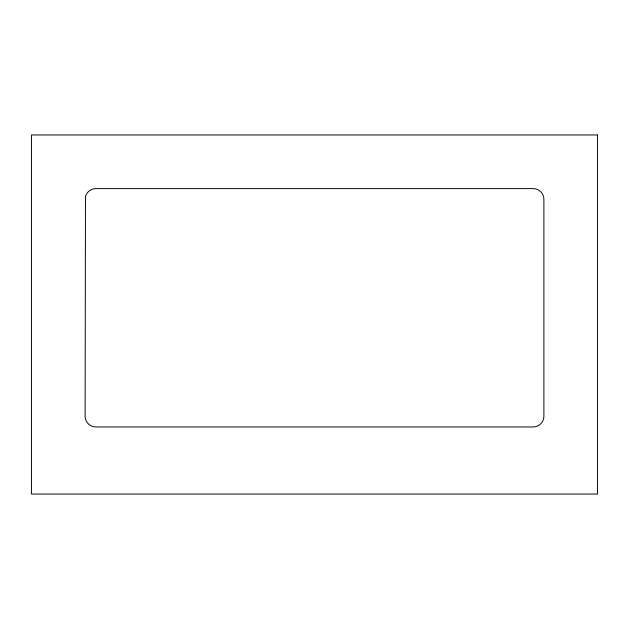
<?xml version="1.0" encoding="UTF-8"?>
<svg xmlns="http://www.w3.org/2000/svg" width="629" height="629" viewBox="0 0 629 629"><rect width="100%" height="100%" fill="white"/><g stroke="black" fill="none" stroke-linecap="round" stroke-linejoin="round"><path stroke-width="0.94" d="M85.473 196.57L85.112 416.233C85.001 421.988 90.089 427.067 95.844 426.965L533.156 426.965C538.911 427.067 543.999 421.988 543.888 416.233L543.888 199.354C543.999 193.598 538.911 188.511 533.156 188.621L95.844 188.621C91.095 188.582 86.653 191.979 85.473 196.57M597.55 134.96L31.45 134.96L31.45 494.04L597.55 494.04L597.55 134.96"/></g></svg>
